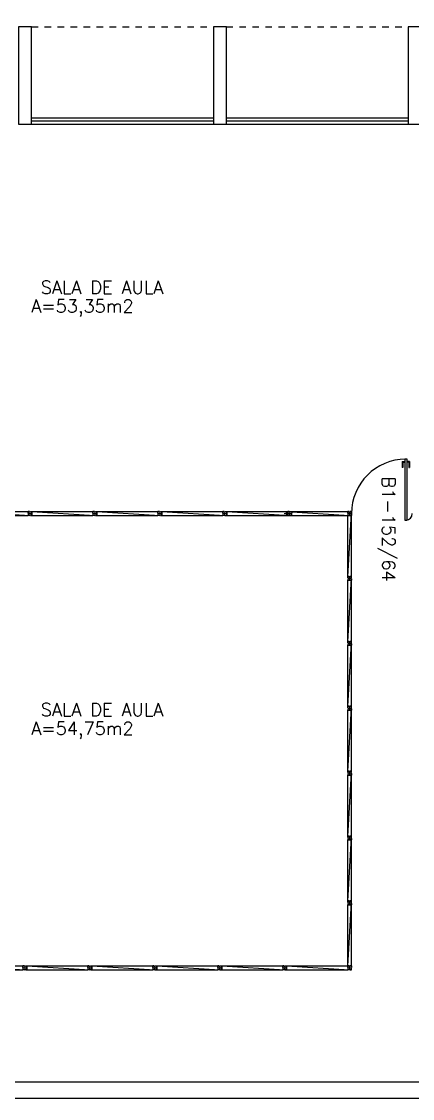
# Model space of a CAD drawing. Extents: x -31 to 207, y 425 to 518.
# Drawn here: x 129.23 to 135.25, y 493.32 to 509.91 of the extents above; entities that cross this region are included whole.
import ezdxf
from ezdxf.enums import TextEntityAlignment as Align

# ---------------------------------------------------------------- set-up
doc = ezdxf.new("R2010")
doc.units = 0
doc.header["$LTSCALE"] = 0.01
doc.header["$MEASUREMENT"] = 0
doc.header["$PDMODE"] = 34
doc.linetypes.add('HIDDEN2', pattern=[0.1875, 0.125, -0.0625])
doc.layers.get('0').update_dxf_attribs({"linetype": 'CONTINUOUS'})
doc.layers.get('DEFPOINTS').update_dxf_attribs({"linetype": 'CONTINUOUS'})
for name, color, linetype in [('AREA', 2, 'CONTINUOUS'), ('BANC', 2, 'CONTINUOUS'), ('DIV', 2, 'CONTINUOUS'), ('ESQ', 1, 'CONTINUOUS'), ('ESTR', 3, 'CONTINUOUS'), ('PROJ', 1, 'HIDDEN2'), ('TEXTO', 2, 'CONTINUOUS'), ('TEXTO-ENDEREÇO', 2, 'CONTINUOUS'), ('TEXTOCENTROCUSTO', 2, 'CONTINUOUS')]:
    doc.layers.add(name, color=color, linetype=linetype)
doc.styles.add('1', font='romans.shx')
doc.styles.add('UNB-100', font='simplex.shx', dxfattribs={"height": 0.2})
doc.styles.add('UNB-100-1', font='simplex.shx', dxfattribs={"height": 0.2})
doc.dimstyles.new('1-600', dxfattribs={"dimtxt": 1.1, "dimasz": 2.5, "dimexe": 2, "dimexo": 4, "dimgap": 0.2, "dimtad": 1, "dimdec": 0, "dimzin": 4, "dimdsep": 46, "dimlunit": 6, "dimtxsty": '1', "dimblk1": 'NONE', "dimblk2": 'NONE', "dimsah": 1, "dimcen": 0, "dimclrd": 2, "dimclre": 2, "dimclrt": 2, "dimadec": 0, "dimazin": 0, "dimtfac": 1, "dimtdec": 0, "dimtmove": 2, "dimatfit": 3, "dimldrblk": 'NONE', "dimfxl": 0, "dimtolj": 1, "dimtzin": 0, "dimarcsym": 0})

# ---------------------------------------------------------------- blocks, each defined once
blk = doc.blocks.new('PILAR-SLS')
blk.add_lwpolyline([(0, -1.5), (0.2, -1.5), (0.2, 0), (0, 0)], close=True)
blk = doc.blocks.new('*D58')
at = {"layer": 'DEFPOINTS', "color": 0}
for p in [(-17.813, 516.327), (-17.813, 509.828), (204.387, 509.828)]:
    blk.add_point(p, dxfattribs=at)
at = {"layer": 'TEXTOCENTROCUSTO', "color": 2, "lineweight": -2}
for p, q in [((-17.813, 513.828), (-17.813, 518.327)), ((204.387, 513.828), (204.387, 518.327)), ((204.387, 516.327), (-17.813, 516.327))]:
    blk.add_line(p, q, dxfattribs=at)
at = {"layer": 'TEXTOCENTROCUSTO', "color": 2, "insert": (93.287, 517.077), "char_height": 1.1, "attachment_point": 5, "rotation": 0, "style": '1'}
blk.add_mtext('\\A1;PRC', dxfattribs=at)
blk = doc.blocks.new('_NONE')
at = {"color": 0, "linetype": 'ByBlock'}
blk.add_circle((0, 0), 0.25, dxfattribs=at)
blk = doc.blocks.new('DIVMT-SLS')
for p, q in [((-0.03, 0.03), (-0.03, 0.006)), ((-0.008, 0.03), (-0.03, 0.03)), ((-0.0185, 0.006), (-0.03, 0.006)), ((-0.0185, -0.006), (-0.0185, 0.006)), ((-0.008, 0.03), (-0.008, 0.02)), ((-0.008, 0.02), (0.008, 0.02)), ((-0.0051, 0), (0.0051, 0)), ((0.0051, 0), (-0.0051, 0)), ((-0.0051, 0), (0.0051, 0)), ((0.97, -0.03), (0, 0.03)), ((0, -0.0051), (0, 0.0051)), ((0, 0.0051), (0, -0.0051)), ((0.008, 0.03), (0.008, 0.02)), ((0.008, 0.03), (0.03, 0.03)), ((0.0205, 0.006), (0.03, 0.006)), ((0.0205, -0.006), (0.0205, 0.006)), ((0.0205, 0.006), (0.0205, -0.006)), ((0.0205, 0.006), (0.03, 0.006)), ((0.97, 0.03), (0.03, 0.03)), ((0.03, 0.006), (0.03, 0.03)), ((0.03, -0.03), (0.03, 0.03)), ((0.03, -0.005), (0.03, 0.005)), ((0.97, 0.03), (0.97, 0.009)), ((0.97, 0.009), (0.97, 0.027)), ((0.9795, 0.006), (0.97, 0.006)), ((0.97, -0.005), (0.97, 0.005)), ((0.9795, 0.006), (0.9795, -0.006)), ((1.0051, 0), (0.9949, 0)), ((1, 0.0051), (1, -0.0051)), ((-0.0185, -0.006), (-0.03, -0.006)), ((-0.03, -0.03), (-0.03, -0.006)), ((-0.008, -0.03), (-0.03, -0.03)), ((-0.008, -0.03), (-0.008, -0.02)), ((-0.008, -0.02), (0.008, -0.02)), ((0.008, -0.03), (0.008, -0.02)), ((0.008, -0.03), (0.03, -0.03)), ((0.0205, -0.006), (0.03, -0.006)), ((0.0205, -0.006), (0.03, -0.006)), ((0.03, -0.006), (0.03, -0.03)), ((0.97, -0.03), (0.03, -0.03)), ((0.9795, -0.006), (0.97, -0.006)), ((0.97, -0.009), (0.97, -0.027))]:
    blk.add_line(p, q)
blk = doc.blocks.new('PDVD-SLS')
at = {"layer": 'DIV'}
for p, q in [((-0.153, 0.84), (-0.153, -0.1)), ((-0.118, 0.84), (-0.153, 0.84)), ((-0.118, -0.1), (-0.118, 0.84)), ((-0.192, 0.8), (-0.152, 0.8)), ((-0.192, 0.8), (-0.192, 0.71)), ((-0.182, 0.71), (-0.192, 0.71)), ((-0.182, 0.79), (-0.152, 0.79)), ((-0.182, 0.79), (-0.182, 0.71)), ((-0.078, 0.8), (-0.118, 0.8)), ((-0.088, 0.79), (-0.118, 0.79)), ((-0.088, 0.79), (-0.088, 0.71)), ((-0.088, 0.71), (-0.078, 0.71)), ((-0.078, 0.8), (-0.078, 0.71)), ((-0.118, -0.1), (-0.118, 0.043)), ((-0.118, -0.1), (-0.118, 0.029)), ((-0.153, -0.1), (-0.118, -0.1))]:
    blk.add_line(p, q, dxfattribs=at)
for centre, radius, start, end in [((-0.133, 0), 0.839, 90.1717, 180), ((-0.138, 0), 0.1, 271.4326, 0)]:
    blk.add_arc(centre, radius, start, end, dxfattribs=at)

msp = doc.modelspace()

# ---------------------------------------------------------------- linework, layer by layer
at = {"layer": 'BANC'}
for p, q in [((204.284, 493.567), (-17.613, 493.567)), ((204.284, 493.317), (-17.613, 493.317))]:
    msp.add_line(p, q, dxfattribs=at)
at = {"layer": 'ESQ'}
for p, q in [((129.387, 508.428), (132.187, 508.428)), ((132.387, 508.428), (135.187, 508.428)), ((129.387, 508.378), (132.187, 508.378)), ((129.387, 508.328), (132.187, 508.328)), ((132.387, 508.378), (135.187, 508.378)), ((132.387, 508.328), (135.187, 508.328))]:
    msp.add_line(p, q, dxfattribs=at)
at = {"layer": 'PROJ'}
for p, q in [((129.387, 509.828), (132.187, 509.828)), ((132.387, 509.828), (135.187, 509.828))]:
    msp.add_line(p, q, dxfattribs=at)

# ---------------------------------------------------------------- block references
at = {"layer": 'DIV'}
msp.add_blockref('PDVD-SLS', (135.285, 502.329), dxfattribs=at)
for p, rotation in [((129.362, 502.328), 180), ((130.362, 502.328), 180), ((131.362, 502.328), 180), ((132.362, 502.328), 180), ((133.362, 502.328), 180), ((134.284, 502.33), 180), ((134.284, 502.33), 270), ((134.284, 501.33), 270), ((134.284, 500.33), 270), ((134.284, 499.33), 270), ((134.284, 498.33), 270), ((134.284, 497.33), 270), ((134.284, 496.33), 270), ((129.284, 495.33), 180), ((130.284, 495.33), 180), ((131.284, 495.33), 180), ((132.284, 495.33), 180), ((133.284, 495.33), 180), ((134.284, 495.33), 180)]:
    msp.add_blockref('DIVMT-SLS', p, dxfattribs=dict(at, rotation=rotation))
at = {"layer": 'ESTR'}
for p in [(129.187, 509.828), (132.187, 509.828), (135.187, 509.828)]:
    msp.add_blockref('PILAR-SLS', p, dxfattribs=at)

# ---------------------------------------------------------------- texts
at = {"layer": 'AREA', "style": 'UNB-100'}
for s, p in [('A=53,35m2', (130.17, 505.425)), ('A=54,75m2', (130.17, 498.919))]:
    msp.add_text(s, height=0.2, dxfattribs=at).set_placement(p, align=Align.CENTER)
at = {"layer": 'TEXTO', "style": 'UNB-100'}
for p in [(130.472, 505.715), (130.472, 499.209)]:
    msp.add_text('SALA DE AULA', height=0.2, dxfattribs=at).set_placement(p, align=Align.CENTER)
at = {"layer": 'TEXTO-ENDEREÇO', "style": 'UNB-100-1'}
msp.add_text('B1-152/64', height=0.2, rotation=270, dxfattribs=at).set_placement((134.783, 502.898))

# ---------------------------------------------------------------- dimensions: what is measured, and where the dimension line sits
at = {"layer": 'TEXTOCENTROCUSTO'}
dim = msp.add_aligned_dim(p1=(204.387, 509.828), p2=(-17.813, 509.828), distance=-6.499, text='PRC', dimstyle='1-600', dxfattribs=at)
dim.commit()
dim.dimension.update_dxf_attribs({"geometry": '*D58', "text_midpoint": (93.287, 517.077)})

doc.saveas('drawing.dxf')
